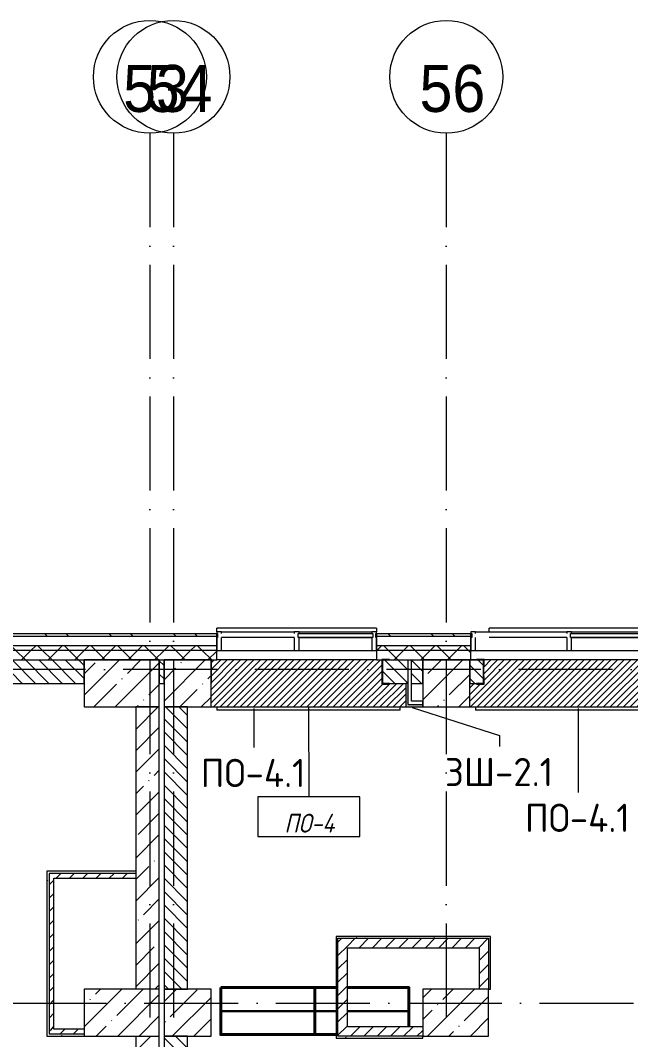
# Model space of a CAD drawing. Header units: millimetres. Extents: x -6467 to 105918, y -7090 to 92481.
# Drawn here: x 73224 to 79709, y 81644 to 92481 of the extents above; entities that cross this region are included whole.
import ezdxf

# ---------------------------------------------------------------- set-up
doc = ezdxf.new("R2010")
doc.units = ezdxf.units.MM
doc.linetypes.add('50_200_ШТРИХ_1Т_ш5_п1_п1_', pattern=[1400, 1000, -200, 0, -200])
for name, color, linetype, lineweight in [('A-FLOR', 7, 'Continuous', 9), ('A-FLOR-IDEN', 7, 'Continuous', 9), ('A-GLAZ', 7, 'Continuous', 5), ('A-GLAZ-CWMG', 7, 'Continuous', 9), ('A-GLAZ-CWMG-1', 7, 'Continuous', 20), ('A-WALL', 7, 'Continuous', 5), ('A-WALL-FNSH-1', 7, 'Continuous', 5), ('A-WALL-IDEN', 7, 'Continuous', 9), ('I-WALL', 7, 'Continuous', 5), ('S-COLS', 7, 'Continuous', 9), ('S-COLS-1', 7, 'Continuous', 5)]:
    doc.layers.add(name, color=color, linetype=linetype, lineweight=lineweight)
for name, color, linetype, lineweight, true_color in [('A-FLOR-PATT-1', 7, 'Continuous', 5, 0xd61c12), ('A-GENM-1', 7, 'Continuous', 9, 0xaaaaaa), ('A-GENM-2', 7, 'Continuous', 20, 0xaaaaaa), ('A-WALL-1', 7, 'Continuous', 5, 0x77b143), ('A-WALL-3', 7, 'Continuous', 5, 0x787878), ('I-WALL-1', 7, 'Continuous', 5, 0x787878), ('мебель 2 этаж-1', 7, 'Continuous', 40, 0xaaaaaa), ('Оси-1', 7, 'Continuous', 20, 0xaaaaaa), ('Оси-2', 7, 'Continuous', 9, 0xaaaaaa), ('Оси-3', 7, '50_200_ШТРИХ_1Т_ш5_п1_п1_', 9, 0xaaaaaa), ('ТХ_функционал-2', 7, 'Continuous', 40, 0xaaaaaa), ('ТХ_функционал-9', 7, 'Continuous', 30, 0xaaaaaa)]:
    doc.layers.add(name, color=color, linetype=linetype, lineweight=lineweight, true_color=true_color)
doc.styles.add('Arial', font='arial.ttf', dxfattribs={"width": 0.9, "height": 500})
doc.styles.add('GOST Common', font='GOST_Common.ttf', dxfattribs={"height": 300})
doc.styles.add('GOST Common_I', font='GOST_Common Italic.ttf', dxfattribs={"width": 0.9, "height": 200})
pattern_1 = [(45, (0, 0), (-228.0985, 228.0985), []), (45, (228.1, 0), (-228.0985, 228.0985), [403.225, -80.645, 6.706, -73.939])]
pattern_2 = [(45, (0, 0), (-141.42136, 141.42136), []), (135, (0, 0), (-141.42136, -141.42136), [])]
pattern_3 = [(135, (0, 0), (-70.71068, -70.71068), [])]
pattern_4 = [(0, (0, 0), (406.4, 101.6), [6.706, -298.094, 6.706, -298.094, -1625.6]), (0, (0, 0), (406.4, 101.6), [-609.6, 6.706, -602.894, 6.706, -298.094, -711.2]), (0, (0, 0), (406.4, 101.6), [-1524, 6.706, -196.494, 6.706, -501.294]), (120, (152.4, 50.8), (-291.18818, 301.15272), [6.706, -298.094, 6.706, -298.094, -1625.6]), (120, (152.4, 50.8), (-291.18818, 301.15272), [-609.6, 6.706, -602.894, 6.706, -298.094, -711.2]), (120, (152.4, 50.8), (-291.18818, 301.15272), [-1524, 6.706, -196.494, 6.706, -501.294]), (240, (203.2, 254), (-115.21182, -402.75272), [6.706, -298.094, 6.706, -298.094, -1625.6]), (240, (203.2, 254), (-115.21182, -402.75272), [-609.6, 6.706, -602.894, 6.706, -298.094, -711.2]), (240, (203.2, 254), (-115.21182, -402.75272), [-1524, 6.706, -196.494, 6.706, -501.294])]
pattern_5 = [(45, (0, 0), (-70.71068, 70.71068), [])]

# ---------------------------------------------------------------- blocks, each defined once
blk = doc.blocks.new('Прямоугольный импост - Импост структурный с накладкой - 180мм-22437111-АИ_План этажа Радиаторы_2')
at = {"layer": 'A-GLAZ-CWMG-1'}
for p, q in [((-50, 0), (-50, 17)), ((-50, 17), (0, 17)), ((0, 0), (-10, 0)), ((-10, 0), (-10, -40)), ((0, 17), (0, 0)), ((-50, -180), (-50, -40)), ((-10, -40), (0, -40)), ((0, -40), (0, -180)), ((0, -180), (-50, -180))]:
    blk.add_line(p, q, dxfattribs=at)
blk = doc.blocks.new('Прямоугольный импост - Импост структурный с накладкой - 180мм-V231-АИ_План этажа Радиаторы_2')
at = {"layer": 'A-GLAZ-CWMG'}
for p, q in [((49825, 55111), (49050, 55111)), ((49825, 54931), (49050, 54931)), ((49825, 54914), (49050, 54914))]:
    blk.add_line(p, q, dxfattribs=at)
blk = doc.blocks.new('Прямоугольный импост - Импост структурный с накладкой - 180мм-27582250-АИ_План этажа Радиаторы_2')
at = {"layer": 'A-GLAZ-CWMG'}
for p, q in [((78060, 85978), (79030, 85978)), ((78060, 85781), (79030, 85781))]:
    blk.add_line(p, q, dxfattribs=at)
blk = doc.blocks.new('Прямоугольный импост - Импост структурный с накладкой - 180мм-V237-АИ_План этажа Радиаторы_2')
at = {"layer": 'A-GLAZ-CWMG-1'}
for p, q in [((-25, 0), (-25, 17)), ((-25, 17), (25, 17)), ((-15, 0), (-25, 0)), ((-15, -40), (-15, 0)), ((25, 17), (25, 0)), ((-25, -180), (-25, -40)), ((-25, -40), (-15, -40)), ((25, -40), (25, -180)), ((25, -180), (-25, -180))]:
    blk.add_line(p, q, dxfattribs=at)
blk = doc.blocks.new('Прямоугольный импост - Импост структурный с накладкой - 180мм-V232-АИ_План этажа Радиаторы_2')
at = {"layer": 'A-GLAZ-CWMG'}
for p, q in [((6637, 55111), (5862, 55111)), ((6637, 54914), (5862, 54914))]:
    blk.add_line(p, q, dxfattribs=at)
blk = doc.blocks.new('Прямоугольный импост - Импост структурный с накладкой - 180мм-22437157-АИ_План этажа Радиаторы_2')
at = {"layer": 'A-GLAZ-CWMG-1'}
for p, q in [((0, 17), (-50, 17)), ((-50, 17), (-50, 0)), ((-50, 0), (-40, 0)), ((-40, 0), (-40, -40)), ((-10, -40), (-10, 0)), ((-10, 0), (0, 0)), ((0, 0), (0, 17)), ((-40, -40), (-50, -40)), ((-50, -40), (-50, -180)), ((0, -40), (-10, -40)), ((0, -180), (0, -40)), ((-50, -180), (0, -180))]:
    blk.add_line(p, q, dxfattribs=at)
blk = doc.blocks.new('BSC_Колонна _Прямоугольная - 500х800-V295-АИ_План этажа Радиаторы_2')
at = {"layer": 'S-COLS-1'}
h = blk.add_hatch(dxfattribs=at)
h.set_pattern_fill('FP_191', color=256, style=0, pattern_type=2)
h.set_pattern_definition([(315, (-81931.04, 74300), (228.0985, 228.0985), []), (315, (-81931.04, 74071.9), (228.0985, 228.0985), [403.225, -80.645, 6.706, -73.939])])
h.paths.add_polyline_path([(-250, 400), (-250, -400), (250, -400), (250, 400)])
for p, q in [((250, 400), (-250, 400)), ((-250, 400), (-250, -400)), ((250, -400), (250, 400)), ((-250, -400), (250, -400))]:
    blk.add_line(p, q, dxfattribs=at)
blk = doc.blocks.new('BSC_Колонна _Прямоугольная - 500х700-V363-АИ_План этажа Радиаторы_2')
at = {"layer": 'S-COLS-1'}
h = blk.add_hatch(dxfattribs=at)
h.set_pattern_fill('FP_249', color=256, style=0, pattern_type=2)
h.set_pattern_definition([(315, (-81930.7, 77849.65), (228.0985, 228.0985), []), (315, (-81930.7, 77621.55), (228.0985, 228.0985), [403.225, -80.645, 6.706, -73.939])])
h.paths.add_polyline_path([(-250, 350), (-250, -350), (250, -350), (250, 350)])
for p, q in [((250, 350), (-250, 350)), ((-250, 350), (-250, -350)), ((250, -350), (250, 350)), ((-250, -350), (250, -350))]:
    blk.add_line(p, q, dxfattribs=at)
blk = doc.blocks.new('Фахверк _газобетон торцы_446 - Фахверк _газобетон торцы_-25577585-АИ_План этажа Радиаторы_2')
at = {"layer": 'A-GENM-2'}
for p, q in [((89406, 11135), (89325, 11135)), ((89325, 11135), (89325, 11129)), ((89325, 11129), (89400, 11129)), ((89400, 11129), (89400, 11054)), ((89400, 11054), (89406, 11054)), ((89406, 11054), (89406, 11135)), ((89400, 10954), (89400, 10879)), ((89406, 10954), (89400, 10954)), ((89406, 10873), (89406, 10954)), ((89400, 10879), (89325, 10879)), ((89325, 10879), (89325, 10873)), ((89325, 10873), (89406, 10873))]:
    blk.add_line(p, q, dxfattribs=at)
blk = doc.blocks.new('Фахверк _газобетон торцы_448 - Фахверк _газобетон торцы_-25578180-АИ_План этажа Радиаторы_2')
at = {"layer": 'A-GENM-2'}
for p, q in [((89406, 156989), (89325, 156989)), ((89325, 156989), (89325, 156983)), ((89325, 156983), (89400, 156983)), ((89400, 156983), (89400, 156908)), ((89406, 156908), (89406, 156989)), ((89400, 156908), (89406, 156908)), ((89400, 156733), (89325, 156733)), ((89325, 156733), (89325, 156727)), ((89325, 156727), (89406, 156727)), ((89406, 156808), (89400, 156808)), ((89400, 156808), (89400, 156733)), ((89406, 156727), (89406, 156808))]:
    blk.add_line(p, q, dxfattribs=at)
blk = doc.blocks.new('Отлив_СКБ - Отлив витража-V392-АИ_План этажа Радиаторы_2')
at = {"layer": 'A-GLAZ'}
for p, q in [((0, 59), (0, 100)), ((1700, 100), (0, 100)), ((0, 2), (0, 0)), ((875, 2), (1650, 2)), ((1700, 100), (1700, 59)), ((1700, 42), (1700, 39)), ((825, 0), (0, 0)), ((1650, 0), (875, 0))]:
    blk.add_line(p, q, dxfattribs=at)
blk = doc.blocks.new('Отлив_СКБ - Отлив витража-V391-АИ_План этажа Радиаторы_2')
at = {"layer": 'A-GLAZ'}
for p, q in [((0, 59), (0, 100)), ((1700, 100), (0, 100)), ((0, 39), (0, 42)), ((875, 2), (1650, 2)), ((1700, 100), (1700, 59)), ((1700, 42), (1700, 39)), ((825, 0), (50, 0)), ((1650, 0), (875, 0))]:
    blk.add_line(p, q, dxfattribs=at)
blk = doc.blocks.new('мебель 2 этаж-28800768-АИ_План этажа Радиаторы_2')
at = {"layer": 'ТХ_функционал-2'}
blk.add_line((78616, 83912), (78842, 83912), dxfattribs=at)
at = {"layer": 'ТХ_функционал-2', "flags": 128}
blk.add_lwpolyline([(77616, 83912), (78616, 83912), (78616, 83412), (77616, 83412)], close=True, dxfattribs=at)
for points in [[(78842, 83412), (78616, 83412), (78616, 83912)], [(78962, 83912), (79616, 83912), (79616, 83496)]]:
    blk.add_lwpolyline(points, dxfattribs=at)
at = {"layer": 'ТХ_функционал-9'}
blk.add_line((78962, 83662), (79616, 83662), dxfattribs=at)
at = {"layer": 'ТХ_функционал-9', "flags": 128}
blk.add_lwpolyline([(77616, 83662), (78616, 83662), (78842, 83662)], dxfattribs=at)
blk = doc.blocks.new('Ось сетки - Круг_Ø6_00__ISO-2_5_0_9K_-17386508-АИ_План этажа Радиаторы_2')
at = {"layer": 'Оси-1'}
blk.add_circle((0, 0), 3, dxfattribs=at)
blk = doc.blocks.new('AAR_СКБ_Марка_Перекрытия_1 мм - Марка пола-27961726-АИ_План этажа Радиаторы_2')
at = {"layer": 'A-FLOR-IDEN'}
for p, q in [((2.723, 2.101), (-2.69, 2.101)), ((-2.69, 2.101), (-2.69, 0)), ((2.723, 0), (2.723, 2.101)), ((-2.69, 0), (2.723, 0))]:
    blk.add_line(p, q, dxfattribs=at)

msp = doc.modelspace()

# ---------------------------------------------------------------- hatches: boundary and pattern name
at = {"layer": 'A-FLOR-PATT-1'}
h = msp.add_hatch(dxfattribs=at)
h.set_pattern_fill('FP_323', color=256, style=0, pattern_type=2)
h.set_pattern_definition([(45, (76375, 85431.04), (-35.3553, 35.3553), [])])
h.paths.add_polyline_path([(77073, 85181), (77320, 85181), (77320, 85431), (77145, 85431), (77145, 85425), (77064, 85425), (77064, 85506), (77070, 85506), (77070, 85606), (77064, 85606), (77064, 85681), (75253, 85681), (75253, 85431), (75250, 85431), (75250, 85181), (77070, 85181)])
h = msp.add_hatch(dxfattribs=at)
h.set_pattern_fill('FP_324', color=256, style=0, pattern_type=2)
h.set_pattern_definition([(45, (80450, 85430.87), (-35.3553, 35.3553), [])])
h.paths.add_polyline_path([(82725, 85181), (82725, 85431), (82854, 85431), (82854, 85506), (82860, 85506), (82860, 85606), (82854, 85606), (82854, 85681), (81046, 85680), (81046, 85606), (81040, 85606), (81040, 85506), (81046, 85506), (81046, 85425), (80965, 85425), (80965, 85431), (80040, 85431), (80040, 85425), (79959, 85425), (79959, 85506), (79965, 85506), (79965, 85606), (79959, 85606), (79959, 85681), (78151, 85681), (78151, 85606), (78145, 85606), (78145, 85506), (78151, 85506), (78151, 85425), (78070, 85425), (78070, 85431), (78000, 85431), (78000, 85181), (82556, 85181)])
at = {"layer": 'A-WALL'}
h = msp.add_hatch(dxfattribs=at)
h.set_pattern_fill('FP_125', color=256, style=0, pattern_type=2)
h.set_pattern_definition(pattern_2)
h.paths.add_polyline_path([(101350, 85781), (101400, 85781), (101400, 85831), (94624, 85831), (94624, 85781), (101243, 85781)])
h.paths.add_polyline_path([(89785, 85781), (89785, 85831), (88590, 85831), (88590, 85781), (89616, 85781)])
h.paths.add_polyline_path([(91485, 85781), (93774, 85781), (93774, 85831), (91485, 85831)])
h.paths.add_polyline_path([(86890, 85781), (86890, 85831), (85700, 85831), (85700, 85781), (86709, 85781)])
h.paths.add_polyline_path([(80895, 85781), (81100, 85781), (81100, 85831), (79905, 85831), (79905, 85781)])
h.paths.add_polyline_path([(82800, 85781), (84000, 85781), (84000, 85831), (82800, 85831)])
h.paths.add_polyline_path([(78010, 85781), (78010, 85831), (77010, 85831), (77010, 85781), (77573, 85781)])
h.paths.add_polyline_path([(75310, 85781), (75310, 85831), (71600, 85831), (71600, 85781), (75082, 85781)])
h.paths.add_polyline_path([(69268, 85781), (69900, 85781), (69900, 85831), (68600, 85831), (68600, 85781)])
h.paths.add_polyline_path([(65600, 85781), (66900, 85781), (66900, 85831), (65600, 85831)])
h.paths.add_polyline_path([(63900, 85781), (63900, 85831), (62600, 85831), (62600, 85781), (62624, 85781)])
h.paths.add_polyline_path([(60900, 85781), (60900, 85831), (59600, 85831), (59600, 85781), (60133, 85781)])
h.paths.add_polyline_path([(57900, 85781), (57900, 85831), (56600, 85831), (56600, 85781), (57641, 85781)])
h.paths.add_polyline_path([(54900, 85781), (54900, 85831), (53600, 85831), (53600, 85781), (54319, 85781)])
h.paths.add_polyline_path([(51900, 85781), (51900, 85831), (50149, 85831), (50149, 85781), (50997, 85781)])
h = msp.add_hatch(dxfattribs=at)
h.set_pattern_fill('FP_125', color=256, style=0, pattern_type=2)
h.set_pattern_definition(pattern_2)
h.paths.add_polyline_path([(101250, 85681), (101350, 85681), (101350, 85781), (94624, 85781), (94624, 85681), (101243, 85681)])
h.paths.add_polyline_path([(93000, 85681), (93774, 85681), (93774, 85781), (91485, 85781), (91485, 85681), (92522, 85681)])
h.paths.add_polyline_path([(89785, 85681), (89785, 85781), (88590, 85781), (88590, 85681), (89616, 85681)])
h.paths.add_polyline_path([(86709, 85681), (86890, 85681), (86890, 85781), (85700, 85781), (85700, 85681), (85878, 85681)])
h.paths.add_polyline_path([(84000, 85681), (84000, 85781), (82800, 85781), (82800, 85681), (83387, 85681)])
h.paths.add_polyline_path([(81100, 85681), (81100, 85781), (79905, 85781), (79905, 85681), (80895, 85681)])
h.paths.add_polyline_path([(78010, 85681), (78010, 85781), (77010, 85781), (77010, 85681), (77573, 85681)])
h.paths.add_polyline_path([(75310, 85681), (75310, 85781), (71600, 85781), (71600, 85681), (75082, 85681)])
h.paths.add_polyline_path([(68600, 85681), (69900, 85681), (69900, 85781), (68600, 85781)])
h.paths.add_polyline_path([(66900, 85681), (66900, 85781), (65600, 85781), (65600, 85681), (65946, 85681)])
h.paths.add_polyline_path([(63900, 85681), (63900, 85781), (62600, 85781), (62600, 85681), (62624, 85681)])
h.paths.add_polyline_path([(57900, 85681), (57900, 85781), (56600, 85781), (56600, 85681), (57641, 85681)])
h.paths.add_polyline_path([(59600, 85681), (60900, 85681), (60900, 85781), (59600, 85781)])
h.paths.add_polyline_path([(54900, 85681), (54900, 85781), (53600, 85781), (53600, 85681), (54319, 85681)])
h.paths.add_polyline_path([(51900, 85681), (51900, 85781), (50149, 85781), (50149, 85681), (51000, 85681)])
h = msp.add_hatch(dxfattribs=at)
h.set_pattern_fill('FP_1', color=256, style=0, pattern_type=2)
h.set_pattern_definition(pattern_1)
h.paths.add_polyline_path([(74700, 82181), (74700, 85181), (74450, 85181), (74450, 82181)])
h = msp.add_hatch(dxfattribs=at)
h.set_pattern_fill('FP_1', color=256, style=0, pattern_type=2)
h.set_pattern_definition(pattern_1)
h.paths.add_polyline_path([(74700, 75831), (74700, 81681), (74450, 81681), (74450, 75831)])
at = {"layer": 'A-WALL-1'}
for points in [[(77345, 85206), (77345, 85431), (77320, 85431), (77320, 85206)], [(77500, 85181), (77500, 85206), (77320, 85206), (77320, 85181)]]:
    msp.add_hatch(color=256, dxfattribs=at).paths.add_polyline_path(points)
at = {"layer": 'A-WALL-3'}
h = msp.add_hatch(dxfattribs=at)
h.set_pattern_fill('FP_124', color=256, style=0, pattern_type=2)
h.set_pattern_definition([(135, (0, 0), (-342.1478, -342.1478), []), (135, (228.1, 0), (-342.1478, -342.1478), [])])
h.paths.add_polyline_path([(101500, 85931), (101527, 85931), (101527, 85958), (94624, 85958), (94624, 85931), (101243, 85931)])
h.paths.add_polyline_path([(93768, 85931), (93774, 85931), (93774, 85958), (91485, 85958), (91485, 85931), (93353, 85931)])
h.paths.add_polyline_path([(89785, 85931), (89785, 85958), (88590, 85958), (88590, 85931), (89616, 85931)])
h.paths.add_polyline_path([(86890, 85931), (86890, 85958), (85700, 85958), (85700, 85931), (86709, 85931)])
h.paths.add_polyline_path([(84000, 85931), (84000, 85958), (82800, 85958), (82800, 85931), (83387, 85931)])
h.paths.add_polyline_path([(81100, 85931), (81100, 85958), (79905, 85958), (79905, 85931), (80895, 85931)])
h.paths.add_polyline_path([(77573, 85931), (78010, 85931), (78010, 85958), (77010, 85958), (77010, 85931)])
h.paths.add_polyline_path([(75310, 85931), (75310, 85958), (71600, 85958), (71600, 85931), (75082, 85931)])
h.paths.add_polyline_path([(69900, 85931), (69900, 85958), (68600, 85958), (68600, 85931), (69268, 85931)])
h.paths.add_polyline_path([(66900, 85931), (66900, 85958), (65600, 85958), (65600, 85931), (65946, 85931)])
h.paths.add_polyline_path([(63900, 85931), (63900, 85958), (62600, 85958), (62600, 85931), (62624, 85931)])
h.paths.add_polyline_path([(59600, 85931), (60900, 85931), (60900, 85958), (59600, 85958)])
h.paths.add_polyline_path([(56600, 85931), (57900, 85931), (57900, 85958), (56600, 85958)])
h.paths.add_polyline_path([(54900, 85931), (54900, 85958), (53600, 85958), (53600, 85931), (54319, 85931)])
h.paths.add_polyline_path([(51900, 85931), (51900, 85958), (50149, 85958), (50149, 85931), (50997, 85931)])
at = {"layer": 'I-WALL'}
h = msp.add_hatch(dxfattribs=at)
h.set_pattern_fill('FP_2', color=256, style=0, pattern_type=2)
h.set_pattern_definition(pattern_3)
h.paths.add_polyline_path([(79965, 85431), (81040, 85431), (81040, 85681), (79965, 85681), (79965, 85567)])
h.paths.add_polyline_path([(82860, 85431), (82900, 85431), (82900, 85681), (82860, 85681), (82860, 85567)])
h.paths.add_polyline_path([(74750, 85431), (74750, 85681), (74700, 85681), (74700, 85431)])
h.paths.add_polyline_path([(78000, 85431), (78145, 85431), (78145, 85681), (78000, 85681), (78000, 85567)])
h.paths.add_polyline_path([(75250, 85431), (75253, 85431), (75253, 85681), (75250, 85681), (75250, 85567)])
h.paths.add_polyline_path([(77500, 85431), (77500, 85681), (77380, 85681), (77380, 85431)])
h.paths.add_polyline_path([(73900, 85431), (73900, 85681), (71660, 85681), (71660, 85431), (72590, 85431)])
h.paths.add_polyline_path([(77345, 85431), (77345, 85681), (77073, 85681), (77073, 85431), (77320, 85431)])
h.paths.add_polyline_path([(69840, 85431), (69840, 85681), (69200, 85681), (69200, 85431), (69268, 85431)])
h.paths.add_polyline_path([(68700, 85431), (68700, 85681), (68660, 85681), (68660, 85431)])
h.paths.add_polyline_path([(63250, 85431), (63840, 85431), (63840, 85681), (63250, 85681), (63250, 85567)])
h.paths.add_polyline_path([(65946, 85431), (66840, 85431), (66840, 85681), (65660, 85681), (65660, 85431)])
h = msp.add_hatch(dxfattribs=at)
h.set_pattern_fill('FP_2', color=256, style=0, pattern_type=2)
h.set_pattern_definition(pattern_3)
h.paths.add_polyline_path([(75000, 70381), (75000, 75331), (74750, 75331), (74750, 70381)])
h.paths.add_polyline_path([(74750, 75831), (75000, 75831), (75000, 81681), (74750, 81681), (74750, 78528)])
h.paths.add_polyline_path([(75000, 82181), (75000, 85181), (74750, 85181), (74750, 82181)])
h = msp.add_hatch(dxfattribs=at)
h.set_pattern_fill('FP_4', color=256, style=0, pattern_type=2)
h.set_pattern_definition(pattern_5)
h.paths.add_polyline_path([(73580, 81756), (73580, 83411), (73530, 83411), (73530, 81756)])
h = msp.add_hatch(dxfattribs=at)
h.set_pattern_fill('FP_4', color=256, style=0, pattern_type=2)
h.set_pattern_definition(pattern_5)
h.paths.add_polyline_path([(74450, 83361), (74450, 83411), (73580, 83411), (73580, 83361)])
h = msp.add_hatch(dxfattribs=at)
h.set_pattern_fill('FP_4', color=256, style=0, pattern_type=2)
h.set_pattern_definition(pattern_5)
h.paths.add_polyline_path([(76699, 81781), (76699, 82721), (76599, 82721), (76599, 81781)])
h = msp.add_hatch(dxfattribs=at)
h.set_pattern_fill('FP_4', color=256, style=0, pattern_type=2)
h.set_pattern_definition(pattern_5)
h.paths.add_polyline_path([(78100, 82621), (78200, 82621), (78200, 82721), (76699, 82721), (76699, 82621)])
h = msp.add_hatch(dxfattribs=at)
h.set_pattern_fill('FP_4', color=256, style=0, pattern_type=2)
h.set_pattern_definition(pattern_5)
h.paths.add_polyline_path([(78200, 82181), (78200, 82621), (78100, 82621), (78100, 82181)])
h = msp.add_hatch(dxfattribs=at)
h.set_pattern_fill('FP_4', color=256, style=0, pattern_type=2)
h.set_pattern_definition(pattern_5)
h.paths.add_polyline_path([(73900, 81706), (73900, 81756), (73530, 81756), (73530, 81706)])
h = msp.add_hatch(dxfattribs=at)
h.set_pattern_fill('FP_4', color=256, style=0, pattern_type=2)
h.set_pattern_definition(pattern_5)
h.paths.add_polyline_path([(77500, 81681), (77500, 81781), (76599, 81781), (76599, 81681)])
at = {"layer": 'I-WALL-1'}
h = msp.add_hatch(dxfattribs=at)
h.set_pattern_fill('FP_3', color=256, style=0, pattern_type=2)
h.set_pattern_definition(pattern_4)
h.paths.add_polyline_path([(73530, 81706), (73530, 83436), (73505, 83436), (73505, 81706)])
h = msp.add_hatch(dxfattribs=at)
h.set_pattern_fill('FP_3', color=256, style=0, pattern_type=2)
h.set_pattern_definition(pattern_4)
h.paths.add_polyline_path([(74450, 83411), (74450, 83436), (73530, 83436), (73530, 83411), (73580, 83411)])
h = msp.add_hatch(dxfattribs=at)
h.set_pattern_fill('FP_3', color=256, style=0, pattern_type=2)
h.set_pattern_definition(pattern_4)
h.paths.add_polyline_path([(76599, 81681), (76599, 82741), (76579, 82741), (76579, 81681)])
h = msp.add_hatch(dxfattribs=at)
h.set_pattern_fill('FP_3', color=256, style=0, pattern_type=2)
h.set_pattern_definition(pattern_4)
h.paths.add_polyline_path([(76599, 82721), (78220, 82721), (78220, 82741), (76599, 82741)])
h = msp.add_hatch(dxfattribs=at)
h.set_pattern_fill('FP_3', color=256, style=0, pattern_type=2)
h.set_pattern_definition(pattern_4)
h.paths.add_polyline_path([(78200, 82181), (78220, 82181), (78220, 82721), (78200, 82721), (78200, 82621)])
h = msp.add_hatch(dxfattribs=at)
h.set_pattern_fill('FP_3', color=256, style=0, pattern_type=2)
h.set_pattern_definition(pattern_4)
h.paths.add_polyline_path([(73900, 81681), (73900, 81706), (73505, 81706), (73505, 81681)])
h = msp.add_hatch(dxfattribs=at)
h.set_pattern_fill('FP_3', color=256, style=0, pattern_type=2)
h.set_pattern_definition(pattern_4)
h.paths.add_polyline_path([(77500, 81661), (77500, 81681), (76579, 81681), (76579, 81661)])
at = {"layer": 'S-COLS-1'}
h = msp.add_hatch(dxfattribs=at)
h.set_pattern_fill('FP_1', color=256, style=0, pattern_type=2)
h.set_pattern_definition(pattern_1)
h.paths.add_polyline_path([(73900, 85181), (74700, 85181), (74700, 85681), (73900, 85681), (73900, 85431)])
h = msp.add_hatch(dxfattribs=at)
h.set_pattern_fill('FP_1', color=256, style=0, pattern_type=2)
h.set_pattern_definition(pattern_1)
h.paths.add_polyline_path([(74750, 85181), (75250, 85181), (75250, 85681), (74750, 85681), (74750, 85431)])
h = msp.add_hatch(dxfattribs=at)
h.set_pattern_fill('FP_1', color=256, style=0, pattern_type=2)
h.set_pattern_definition(pattern_1)
h.paths.add_polyline_path([(77573, 85181), (78000, 85181), (78000, 85681), (77500, 85681), (77500, 85181)])
h = msp.add_hatch(dxfattribs=at)
h.set_pattern_fill('FP_1', color=256, style=0, pattern_type=2)
h.set_pattern_definition(pattern_1)
h.paths.add_polyline_path([(74750, 81681), (75250, 81681), (75250, 82181), (74750, 82181)])

# ---------------------------------------------------------------- linework, layer by layer
at = {"layer": 'A-FLOR'}
for p, q in [((77010, 85681), (75310, 85681)), ((79905, 85681), (78151, 85681)), ((77070, 85506), (77070, 85606)), ((78145, 85606), (78145, 85506)), ((75250, 85181), (77320, 85181)), ((78000, 85181), (82725, 85181))]:
    msp.add_line(p, q, dxfattribs=at)
at = {"layer": 'A-FLOR-IDEN'}
msp.add_line((76285, 85181), (76288, 84226), dxfattribs=at)
at = {"layer": 'A-WALL'}
for p, q in [((78010, 85958), (78020, 85958)), ((75310, 85931), (71600, 85931)), ((75310, 85831), (71600, 85831)), ((78010, 85931), (77010, 85931)), ((78010, 85831), (77010, 85831)), ((75310, 85781), (71600, 85781)), ((78010, 85781), (77010, 85781)), ((73900, 85431), (73900, 85681)), ((74700, 85681), (74700, 85431)), ((74750, 85431), (74750, 85681)), ((75250, 85681), (75250, 85431)), ((75253, 85431), (75253, 85681)), ((77073, 85681), (77073, 85431)), ((77345, 85206), (77345, 85681)), ((77380, 85241), (77380, 85681)), ((77500, 85431), (77500, 85681)), ((78145, 85681), (78000, 85681)), ((78000, 85681), (78000, 85431)), ((78010, 85681), (78070, 85681)), ((78145, 85431), (78145, 85681)), ((71660, 85431), (73900, 85431)), ((74700, 85431), (74750, 85431)), ((75250, 85431), (75253, 85431)), ((77073, 85431), (77320, 85431)), ((77320, 85431), (77320, 85431)), ((77345, 85431), (77320, 85431)), ((77380, 85431), (77500, 85431)), ((78000, 85431), (78145, 85431)), ((74450, 85181), (74450, 82181)), ((74700, 85181), (74450, 85181)), ((74700, 82181), (74700, 85181)), ((74750, 85181), (74750, 82181)), ((75000, 85181), (74750, 85181)), ((75000, 82181), (75000, 85181)), ((75310, 85181), (75310, 85146)), ((77260, 85146), (77260, 85181)), ((77345, 85206), (77500, 85206)), ((77500, 85241), (77380, 85241)), ((77500, 85206), (77500, 85241)), ((78060, 85181), (78060, 85146)), ((77260, 85146), (75310, 85146)), ((82665, 85146), (78060, 85146)), ((73530, 83411), (73530, 81706)), ((74450, 83411), (73530, 83411)), ((76599, 82721), (78200, 82721)), ((76599, 81681), (76599, 82721)), ((78200, 82721), (78200, 82181)), ((74750, 82181), (75000, 82181)), ((73530, 81706), (73900, 81706)), ((74450, 81681), (74450, 75831)), ((74700, 75831), (74700, 81681)), ((74750, 81681), (74750, 75831)), ((75000, 81681), (74750, 81681)), ((75000, 75831), (75000, 81681)), ((77500, 81681), (76599, 81681))]:
    msp.add_line(p, q, dxfattribs=at)
at = {"layer": 'A-WALL-FNSH-1'}
for p, q in [((75310, 85958), (71600, 85958)), ((75310, 85681), (75310, 85958)), ((78010, 85958), (77010, 85958)), ((77010, 85958), (77010, 85681)), ((78010, 85681), (78010, 85958)), ((71600, 85681), (75310, 85681)), ((77010, 85681), (78000, 85681)), ((77320, 85431), (77320, 85181)), ((77320, 85181), (77500, 85181)), ((77500, 85181), (77500, 85206)), ((73505, 83436), (73505, 81681)), ((74450, 83436), (73505, 83436)), ((73580, 81756), (73580, 83361)), ((73580, 83361), (74450, 83361)), ((78220, 82741), (76579, 82741)), ((76579, 82741), (76579, 81661)), ((78220, 82181), (78220, 82741)), ((76699, 82621), (78100, 82621)), ((76699, 81781), (76699, 82621)), ((78100, 82621), (78100, 82181)), ((78200, 82181), (78220, 82181)), ((73900, 81756), (73580, 81756)), ((77500, 81781), (76699, 81781)), ((73505, 81681), (73900, 81681)), ((76579, 81661), (77500, 81661)), ((77500, 81661), (77500, 81681))]:
    msp.add_line(p, q, dxfattribs=at)
at = {"layer": 'A-WALL-IDEN'}
for p, q in [((75704, 85164), (75704, 84749)), ((77387, 85175), (78317, 84878)), ((79150, 85163), (79150, 84272)), ((78317, 84878), (78317, 84759))]:
    msp.add_line(p, q, dxfattribs=at)
at = {"layer": 'S-COLS'}
for p, q in [((73900, 85681), (73900, 85431)), ((74700, 85431), (74700, 85681)), ((74750, 85681), (74750, 85431)), ((75250, 85431), (75250, 85681)), ((77500, 85681), (77500, 85431)), ((78000, 85431), (78000, 85681)), ((75000, 82181), (74750, 82181)), ((74750, 81681), (75000, 81681))]:
    msp.add_line(p, q, dxfattribs=at)
at = {"layer": 'S-COLS-1'}
for p, q in [((74700, 85681), (73900, 85681)), ((73900, 85681), (73900, 85681)), ((74700, 85681), (74700, 85681)), ((75250, 85681), (74750, 85681)), ((74750, 85681), (74750, 85681)), ((75250, 85681), (75250, 85681)), ((78000, 85681), (77500, 85681)), ((73900, 85431), (73900, 85181)), ((74700, 85181), (74700, 85431)), ((74750, 85431), (74750, 85181)), ((75250, 85181), (75250, 85431)), ((77500, 85431), (77500, 85181)), ((78000, 85181), (78000, 85431)), ((73900, 85181), (74700, 85181)), ((74750, 85181), (75250, 85181)), ((77500, 85181), (78000, 85181)), ((74750, 82181), (74750, 81681)), ((75250, 82181), (75000, 82181)), ((75250, 81681), (75250, 82181)), ((75000, 81681), (75250, 81681))]:
    msp.add_line(p, q, dxfattribs=at)
at = {"layer": 'Оси-3'}
for p, q in [((74600, 91281), (74600, 11331)), ((74850, 91281), (74850, 11331)), ((77750, 91281), (77750, 9331)), ((104718, 85581), (-5267, 85581)), ((-5267, 82031), (104718, 82031))]:
    msp.add_line(p, q, dxfattribs=at)

# ---------------------------------------------------------------- block references
at = {"layer": 'A-FLOR-IDEN', "xscale": 199.9999999999999, "yscale": 199.9999999999999, "zscale": 199.9999999999999}
msp.add_blockref('AAR_СКБ_Марка_Перекрытия_1 мм - Марка пола-27961726-АИ_План этажа Радиаторы_2', (76285, 83805), dxfattribs=at)
at = {"layer": 'A-GENM-1', "rotation": 180}
msp.add_blockref('Фахверк _газобетон торцы_446 - Фахверк _газобетон торцы_-25577585-АИ_План этажа Радиаторы_2', (166470, 96560), dxfattribs=at)
at = {"layer": 'A-GENM-1'}
msp.add_blockref('Фахверк _газобетон торцы_448 - Фахверк _газобетон торцы_-25578180-АИ_План этажа Радиаторы_2', (-11255, -71302), dxfattribs=at)
at = {"layer": 'A-GLAZ'}
for name, p in [('Отлив_СКБ - Отлив витража-V391-АИ_План этажа Радиаторы_2', (75310, 85919)), ('Отлив_СКБ - Отлив витража-V392-АИ_План этажа Радиаторы_2', (78205, 85919))]:
    msp.add_blockref(name, p, dxfattribs=at)
at = {"layer": 'A-GLAZ-CWMG', "extrusion": (0, 0, -1)}
for name, p in [('Прямоугольный импост - Импост структурный с накладкой - 180мм-22437111-АИ_План этажа Радиаторы_2', (-75310, 85961)), ('Прямоугольный импост - Импост структурный с накладкой - 180мм-V237-АИ_План этажа Радиаторы_2', (-76160, 85961)), ('Прямоугольный импост - Импост структурный с накладкой - 180мм-22437111-АИ_План этажа Радиаторы_2', (-78010, 85961)), ('Прямоугольный импост - Импост структурный с накладкой - 180мм-V237-АИ_План этажа Радиаторы_2', (-79055, 85961))]:
    msp.add_blockref(name, p, dxfattribs=at)
at = {"layer": 'A-GLAZ-CWMG', "rotation": 180}
for name, p in [('Прямоугольный импост - Импост структурный с накладкой - 180мм-V232-АИ_План этажа Радиаторы_2', (81997, 140892)), ('Прямоугольный импост - Импост структурный с накладкой - 180мм-V231-АИ_План этажа Радиаторы_2', (126010, 140892)), ('Прямоугольный импост - Импост структурный с накладкой - 180мм-V231-АИ_План этажа Радиаторы_2', (128905, 140892))]:
    msp.add_blockref(name, p, dxfattribs=at)
at = {"layer": 'A-GLAZ-CWMG'}
for name, p in [('Прямоугольный импост - Импост структурный с накладкой - 180мм-22437157-АИ_План этажа Радиаторы_2', (77010, 85961)), ('Прямоугольный импост - Импост структурный с накладкой - 180мм-27582250-АИ_План этажа Радиаторы_2', (0, 0))]:
    msp.add_blockref(name, p, dxfattribs=at)
at = {"layer": 'S-COLS', "rotation": 89.9999999999999}
for name, p in [('BSC_Колонна _Прямоугольная - 500х800-V295-АИ_План этажа Радиаторы_2', (74300, 81931)), ('BSC_Колонна _Прямоугольная - 500х700-V363-АИ_План этажа Радиаторы_2', (77850, 81931))]:
    msp.add_blockref(name, p, dxfattribs=at)
at = {"layer": 'мебель 2 этаж-1'}
msp.add_blockref('мебель 2 этаж-28800768-АИ_План этажа Радиаторы_2', (-2263, -1715), dxfattribs=at)
at = {"layer": 'Оси-1', "xscale": 199.9999999999999, "yscale": 199.9999999999999, "zscale": 199.9999999999999, "rotation": 180}
for p in [(74600, 91881), (74850, 91881), (77750, 91881)]:
    msp.add_blockref('Ось сетки - Круг_Ø6_00__ISO-2_5_0_9K_-17386508-АИ_План этажа Радиаторы_2', p, dxfattribs=at)

# ---------------------------------------------------------------- texts
at = {"layer": 'A-FLOR-IDEN', "insert": (76295, 83945), "char_height": 200, "width": 572.4, "attachment_point": 5, "line_spacing_factor": 1.022766, "style": 'GOST Common_I'}
msp.add_mtext('\\pt180,360,540,720,900,1080,1260,1440,1620,1800,1980,2160,2340,2520,2700,2880,3060,3240,3420,3600,3780,3960,4140,4320,4500,4680,4860,5040,5220,5400,5580,5760;ПО-4', dxfattribs=at)
at = {"layer": 'A-WALL-IDEN', "char_height": 300, "attachment_point": 2, "line_spacing_factor": 1.022766, "style": 'GOST Common'}
for s, insert, width in [('\\pt80.001,159.999,240,320.001,399.999,480,560.001,639.999,720,800.001,879.999,960,1040.001,1119.999,1200,1280.001,1359.999,1440,1520.001,1599.999,1680,1760.001,1839.999,1920,2000.001,2079.999,2160,2240.001,2319.999,2400,2480.001,2559.999;ЗШ-2.1', (78311, 84639), 1190), ('\\pt80.001,159.999,240,320.001,399.999,480,560.001,639.999,720,800.001,879.999,960,1040.001,1119.999,1200,1280.001,1359.999,1440,1520.001,1599.999,1680,1760.001,1839.999,1920,2000.001,2079.999,2160,2240.001,2319.999,2400,2480.001,2559.999;ПО-4.1', (75697, 84629), 1178), ('\\pt80.001,159.999,240,320.001,399.999,480,560.001,639.999,720,800.001,879.999,960,1040.001,1119.999,1200,1280.001,1359.999,1440,1520.001,1599.999,1680,1760.001,1839.999,1920,2000.001,2079.999,2160,2240.001,2319.999,2400,2480.001,2559.999;ПО-4.1', (79143, 84152), 1178)]:
    msp.add_mtext(s, dxfattribs=dict(at, insert=insert, width=width))
at = {"layer": 'Оси-2', "char_height": 500, "width": 702, "attachment_point": 5, "line_spacing_factor": 0.936439, "style": 'Arial'}
for s, insert in [('\\pt2286,4572,6858,9144,11430,13716,16002,18288,20574,22860,25146,27432,29718,32004,34290,36576,38862,41148,43434,45720,48006,50292,52578,54864,57150,59436,61722,64008,66294,68580,70866,73152;53', (74665, 91754)), ('\\pt2286,4572,6858,9144,11430,13716,16002,18288,20574,22860,25146,27432,29718,32004,34290,36576,38862,41148,43434,45720,48006,50292,52578,54864,57150,59436,61722,64008,66294,68580,70866,73152;54', (74915, 91754)), ('\\pt2286,4572,6858,9144,11430,13716,16002,18288,20574,22860,25146,27432,29718,32004,34290,36576,38862,41148,43434,45720,48006,50292,52578,54864,57150,59436,61722,64008,66294,68580,70866,73152;56', (77815, 91754))]:
    msp.add_mtext(s, dxfattribs=dict(at, insert=insert))

doc.saveas('drawing.dxf')
